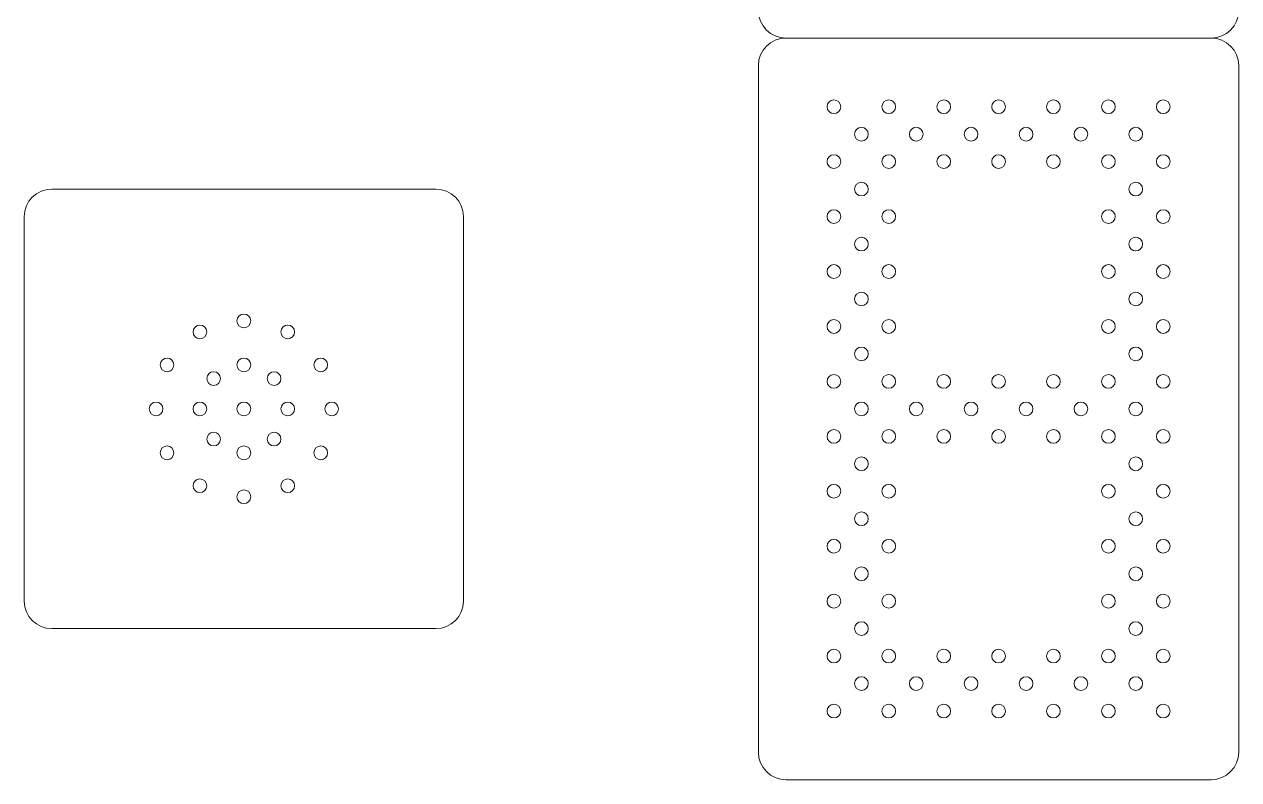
# Model space of a CAD drawing. Header units: inches. Extents: x 300 to 400, y -177 to 73.
# Drawn here: x 354.68 to 376.81, y -48.77 to -35.02 of the extents above; entities that cross this region are included whole.
import ezdxf

# ---------------------------------------------------------------- set-up
doc = ezdxf.new("R2010")
doc.units = ezdxf.units.IN
doc.header["$MEASUREMENT"] = 0
doc.layers.add('ScoreBone', color=5, linetype='Continuous')

msp = doc.modelspace()

# ---------------------------------------------------------------- linework, layer by layer
at = {"layer": 'ScoreBone', "lineweight": 5}
for points in [[(368.557, -35.268), (368.281, -35.268), (368.057, -35.044), (368.057, -34.768)], [(376.807, -34.768), (376.807, -35.044), (376.582, -35.268), (376.307, -35.268)], [(368.057, -35.768), (368.057, -35.492), (368.282, -35.268), (368.557, -35.268)], [(376.307, -35.268), (376.307, -35.268), (368.557, -35.268), (368.557, -35.268)], [(368.557, -35.268), (368.557, -35.268), (376.307, -35.268), (376.307, -35.268)], [(376.307, -35.268), (376.582, -35.268), (376.807, -35.492), (376.807, -35.768)], [(368.057, -48.268), (368.057, -48.268), (368.057, -35.768), (368.057, -35.768)], [(376.807, -35.768), (376.807, -35.768), (376.807, -48.268), (376.807, -48.268)], [(354.682, -38.518), (354.682, -38.242), (354.905, -38.018), (355.182, -38.018)], [(355.182, -38.018), (355.182, -38.018), (362.182, -38.018), (362.182, -38.018)], [(362.182, -38.018), (362.458, -38.018), (362.682, -38.242), (362.682, -38.518)], [(354.682, -45.518), (354.682, -45.518), (354.682, -38.518), (354.682, -38.518)], [(362.682, -38.518), (362.682, -38.518), (362.682, -45.518), (362.682, -45.518)], [(355.182, -46.018), (354.905, -46.018), (354.682, -45.795), (354.682, -45.518)], [(362.682, -45.518), (362.682, -45.795), (362.458, -46.018), (362.182, -46.018)], [(362.182, -46.018), (362.182, -46.018), (355.182, -46.018), (355.182, -46.018)], [(368.557, -48.768), (368.282, -48.768), (368.057, -48.544), (368.057, -48.268)], [(376.807, -48.268), (376.807, -48.544), (376.582, -48.768), (376.307, -48.768)], [(376.307, -48.768), (376.307, -48.768), (368.557, -48.768), (368.557, -48.768)]]:
    msp.add_open_spline(points, degree=3, dxfattribs=at)
for points in [[(369.557, -36.518), (369.557, -36.587), (369.5, -36.643), (369.432, -36.643), (369.364, -36.643), (369.307, -36.587), (369.307, -36.518), (369.307, -36.449), (369.364, -36.393), (369.432, -36.393), (369.5, -36.393), (369.557, -36.449), (369.557, -36.518)], [(370.557, -36.518), (370.557, -36.587), (370.5, -36.643), (370.432, -36.643), (370.364, -36.643), (370.307, -36.587), (370.307, -36.518), (370.307, -36.449), (370.364, -36.393), (370.432, -36.393), (370.5, -36.393), (370.557, -36.449), (370.557, -36.518)], [(371.557, -36.518), (371.557, -36.587), (371.5, -36.643), (371.432, -36.643), (371.364, -36.643), (371.307, -36.587), (371.307, -36.518), (371.307, -36.449), (371.364, -36.393), (371.432, -36.393), (371.5, -36.393), (371.557, -36.449), (371.557, -36.518)], [(372.557, -36.518), (372.557, -36.587), (372.5, -36.643), (372.432, -36.643), (372.364, -36.643), (372.307, -36.587), (372.307, -36.518), (372.307, -36.449), (372.364, -36.393), (372.432, -36.393), (372.5, -36.393), (372.557, -36.449), (372.557, -36.518)], [(373.557, -36.518), (373.557, -36.587), (373.5, -36.643), (373.432, -36.643), (373.364, -36.643), (373.307, -36.587), (373.307, -36.518), (373.307, -36.449), (373.364, -36.393), (373.432, -36.393), (373.5, -36.393), (373.557, -36.449), (373.557, -36.518)], [(374.557, -36.518), (374.557, -36.587), (374.5, -36.643), (374.432, -36.643), (374.364, -36.643), (374.307, -36.587), (374.307, -36.518), (374.307, -36.449), (374.364, -36.393), (374.432, -36.393), (374.5, -36.393), (374.557, -36.449), (374.557, -36.518)], [(375.557, -36.518), (375.557, -36.587), (375.5, -36.643), (375.432, -36.643), (375.364, -36.643), (375.307, -36.587), (375.307, -36.518), (375.307, -36.449), (375.364, -36.393), (375.432, -36.393), (375.5, -36.393), (375.557, -36.449), (375.557, -36.518)], [(370.057, -37.018), (370.057, -37.087), (370, -37.143), (369.932, -37.143), (369.864, -37.143), (369.807, -37.087), (369.807, -37.018), (369.807, -36.949), (369.864, -36.893), (369.932, -36.893), (370, -36.893), (370.057, -36.949), (370.057, -37.018)], [(371.057, -37.018), (371.057, -37.087), (371, -37.143), (370.932, -37.143), (370.864, -37.143), (370.807, -37.087), (370.807, -37.018), (370.807, -36.949), (370.864, -36.893), (370.932, -36.893), (371, -36.893), (371.057, -36.949), (371.057, -37.018)], [(372.057, -37.018), (372.057, -37.087), (372, -37.143), (371.932, -37.143), (371.864, -37.143), (371.807, -37.087), (371.807, -37.018), (371.807, -36.949), (371.864, -36.893), (371.932, -36.893), (372, -36.893), (372.057, -36.949), (372.057, -37.018)], [(373.057, -37.018), (373.057, -37.087), (373, -37.143), (372.932, -37.143), (372.864, -37.143), (372.807, -37.087), (372.807, -37.018), (372.807, -36.949), (372.864, -36.893), (372.932, -36.893), (373, -36.893), (373.057, -36.949), (373.057, -37.018)], [(374.057, -37.018), (374.057, -37.087), (374, -37.143), (373.932, -37.143), (373.864, -37.143), (373.807, -37.087), (373.807, -37.018), (373.807, -36.949), (373.864, -36.893), (373.932, -36.893), (374, -36.893), (374.057, -36.949), (374.057, -37.018)], [(375.057, -37.018), (375.057, -37.087), (375, -37.143), (374.932, -37.143), (374.864, -37.143), (374.807, -37.087), (374.807, -37.018), (374.807, -36.949), (374.864, -36.893), (374.932, -36.893), (375, -36.893), (375.057, -36.949), (375.057, -37.018)], [(369.557, -37.518), (369.557, -37.587), (369.5, -37.643), (369.432, -37.643), (369.364, -37.643), (369.307, -37.587), (369.307, -37.518), (369.307, -37.449), (369.364, -37.393), (369.432, -37.393), (369.5, -37.393), (369.557, -37.449), (369.557, -37.518)], [(370.557, -37.518), (370.557, -37.587), (370.5, -37.643), (370.432, -37.643), (370.364, -37.643), (370.307, -37.587), (370.307, -37.518), (370.307, -37.449), (370.364, -37.393), (370.432, -37.393), (370.5, -37.393), (370.557, -37.449), (370.557, -37.518)], [(371.557, -37.518), (371.557, -37.587), (371.5, -37.643), (371.432, -37.643), (371.364, -37.643), (371.307, -37.587), (371.307, -37.518), (371.307, -37.449), (371.364, -37.393), (371.432, -37.393), (371.5, -37.393), (371.557, -37.449), (371.557, -37.518)], [(372.557, -37.518), (372.557, -37.587), (372.5, -37.643), (372.432, -37.643), (372.364, -37.643), (372.307, -37.587), (372.307, -37.518), (372.307, -37.449), (372.364, -37.393), (372.432, -37.393), (372.5, -37.393), (372.557, -37.449), (372.557, -37.518)], [(373.557, -37.518), (373.557, -37.587), (373.5, -37.643), (373.432, -37.643), (373.364, -37.643), (373.307, -37.587), (373.307, -37.518), (373.307, -37.449), (373.364, -37.393), (373.432, -37.393), (373.5, -37.393), (373.557, -37.449), (373.557, -37.518)], [(374.557, -37.518), (374.557, -37.587), (374.5, -37.643), (374.432, -37.643), (374.364, -37.643), (374.307, -37.587), (374.307, -37.518), (374.307, -37.449), (374.364, -37.393), (374.432, -37.393), (374.5, -37.393), (374.557, -37.449), (374.557, -37.518)], [(375.557, -37.518), (375.557, -37.587), (375.5, -37.643), (375.432, -37.643), (375.364, -37.643), (375.307, -37.587), (375.307, -37.518), (375.307, -37.449), (375.364, -37.393), (375.432, -37.393), (375.5, -37.393), (375.557, -37.449), (375.557, -37.518)], [(370.057, -38.018), (370.057, -38.087), (370, -38.143), (369.932, -38.143), (369.864, -38.143), (369.807, -38.087), (369.807, -38.018), (369.807, -37.949), (369.864, -37.893), (369.932, -37.893), (370, -37.893), (370.057, -37.949), (370.057, -38.018)], [(375.057, -38.018), (375.057, -38.087), (375, -38.143), (374.932, -38.143), (374.864, -38.143), (374.807, -38.087), (374.807, -38.018), (374.807, -37.949), (374.864, -37.893), (374.932, -37.893), (375, -37.893), (375.057, -37.949), (375.057, -38.018)], [(369.557, -38.518), (369.557, -38.587), (369.5, -38.643), (369.432, -38.643), (369.364, -38.643), (369.307, -38.587), (369.307, -38.518), (369.307, -38.449), (369.364, -38.393), (369.432, -38.393), (369.5, -38.393), (369.557, -38.449), (369.557, -38.518)], [(370.557, -38.518), (370.557, -38.587), (370.5, -38.643), (370.432, -38.643), (370.364, -38.643), (370.307, -38.587), (370.307, -38.518), (370.307, -38.449), (370.364, -38.393), (370.432, -38.393), (370.5, -38.393), (370.557, -38.449), (370.557, -38.518)], [(374.557, -38.518), (374.557, -38.587), (374.5, -38.643), (374.432, -38.643), (374.364, -38.643), (374.307, -38.587), (374.307, -38.518), (374.307, -38.449), (374.364, -38.393), (374.432, -38.393), (374.5, -38.393), (374.557, -38.449), (374.557, -38.518)], [(375.557, -38.518), (375.557, -38.587), (375.5, -38.643), (375.432, -38.643), (375.364, -38.643), (375.307, -38.587), (375.307, -38.518), (375.307, -38.449), (375.364, -38.393), (375.432, -38.393), (375.5, -38.393), (375.557, -38.449), (375.557, -38.518)], [(370.057, -39.018), (370.057, -39.087), (370, -39.143), (369.932, -39.143), (369.864, -39.143), (369.807, -39.087), (369.807, -39.018), (369.807, -38.949), (369.864, -38.893), (369.932, -38.893), (370, -38.893), (370.057, -38.949), (370.057, -39.018)], [(375.057, -39.018), (375.057, -39.087), (375, -39.143), (374.932, -39.143), (374.864, -39.143), (374.807, -39.087), (374.807, -39.018), (374.807, -38.949), (374.864, -38.893), (374.932, -38.893), (375, -38.893), (375.057, -38.949), (375.057, -39.018)], [(369.557, -39.518), (369.557, -39.587), (369.5, -39.643), (369.432, -39.643), (369.364, -39.643), (369.307, -39.587), (369.307, -39.518), (369.307, -39.449), (369.364, -39.393), (369.432, -39.393), (369.5, -39.393), (369.557, -39.449), (369.557, -39.518)], [(370.557, -39.518), (370.557, -39.587), (370.5, -39.643), (370.432, -39.643), (370.364, -39.643), (370.307, -39.587), (370.307, -39.518), (370.307, -39.449), (370.364, -39.393), (370.432, -39.393), (370.5, -39.393), (370.557, -39.449), (370.557, -39.518)], [(374.557, -39.518), (374.557, -39.587), (374.5, -39.643), (374.432, -39.643), (374.364, -39.643), (374.307, -39.587), (374.307, -39.518), (374.307, -39.449), (374.364, -39.393), (374.432, -39.393), (374.5, -39.393), (374.557, -39.449), (374.557, -39.518)], [(375.557, -39.518), (375.557, -39.587), (375.5, -39.643), (375.432, -39.643), (375.364, -39.643), (375.307, -39.587), (375.307, -39.518), (375.307, -39.449), (375.364, -39.393), (375.432, -39.393), (375.5, -39.393), (375.557, -39.449), (375.557, -39.518)], [(370.057, -40.018), (370.057, -40.087), (370, -40.143), (369.932, -40.143), (369.864, -40.143), (369.807, -40.087), (369.807, -40.018), (369.807, -39.949), (369.864, -39.893), (369.932, -39.893), (370, -39.893), (370.057, -39.949), (370.057, -40.018)], [(375.057, -40.018), (375.057, -40.087), (375, -40.143), (374.932, -40.143), (374.864, -40.143), (374.807, -40.087), (374.807, -40.018), (374.807, -39.949), (374.864, -39.893), (374.932, -39.893), (375, -39.893), (375.057, -39.949), (375.057, -40.018)], [(358.807, -40.418), (358.807, -40.487), (358.751, -40.543), (358.682, -40.543), (358.612, -40.543), (358.557, -40.487), (358.557, -40.418), (358.557, -40.349), (358.612, -40.293), (358.682, -40.293), (358.751, -40.293), (358.807, -40.349), (358.807, -40.418)], [(369.557, -40.518), (369.557, -40.587), (369.5, -40.643), (369.432, -40.643), (369.364, -40.643), (369.307, -40.587), (369.307, -40.518), (369.307, -40.449), (369.364, -40.393), (369.432, -40.393), (369.5, -40.393), (369.557, -40.449), (369.557, -40.518)], [(370.557, -40.518), (370.557, -40.587), (370.5, -40.643), (370.432, -40.643), (370.364, -40.643), (370.307, -40.587), (370.307, -40.518), (370.307, -40.449), (370.364, -40.393), (370.432, -40.393), (370.5, -40.393), (370.557, -40.449), (370.557, -40.518)], [(374.557, -40.518), (374.557, -40.587), (374.5, -40.643), (374.432, -40.643), (374.364, -40.643), (374.307, -40.587), (374.307, -40.518), (374.307, -40.449), (374.364, -40.393), (374.432, -40.393), (374.5, -40.393), (374.557, -40.449), (374.557, -40.518)], [(375.557, -40.518), (375.557, -40.587), (375.5, -40.643), (375.432, -40.643), (375.364, -40.643), (375.307, -40.587), (375.307, -40.518), (375.307, -40.449), (375.364, -40.393), (375.432, -40.393), (375.5, -40.393), (375.557, -40.449), (375.557, -40.518)], [(358.007, -40.618), (358.007, -40.687), (357.951, -40.743), (357.882, -40.743), (357.813, -40.743), (357.757, -40.687), (357.757, -40.618), (357.757, -40.549), (357.813, -40.493), (357.882, -40.493), (357.951, -40.493), (358.007, -40.549), (358.007, -40.618)], [(359.607, -40.618), (359.607, -40.687), (359.551, -40.743), (359.482, -40.743), (359.413, -40.743), (359.357, -40.687), (359.357, -40.618), (359.357, -40.549), (359.413, -40.493), (359.482, -40.493), (359.551, -40.493), (359.607, -40.549), (359.607, -40.618)], [(370.057, -41.018), (370.057, -41.087), (370, -41.143), (369.932, -41.143), (369.864, -41.143), (369.807, -41.087), (369.807, -41.018), (369.807, -40.949), (369.864, -40.893), (369.932, -40.893), (370, -40.893), (370.057, -40.949), (370.057, -41.018)], [(375.057, -41.018), (375.057, -41.087), (375, -41.143), (374.932, -41.143), (374.864, -41.143), (374.807, -41.087), (374.807, -41.018), (374.807, -40.949), (374.864, -40.893), (374.932, -40.893), (375, -40.893), (375.057, -40.949), (375.057, -41.018)], [(357.407, -41.218), (357.407, -41.287), (357.351, -41.343), (357.282, -41.343), (357.213, -41.343), (357.157, -41.287), (357.157, -41.218), (357.157, -41.149), (357.213, -41.093), (357.282, -41.093), (357.351, -41.093), (357.407, -41.149), (357.407, -41.218)], [(358.807, -41.218), (358.807, -41.287), (358.751, -41.343), (358.682, -41.343), (358.612, -41.343), (358.557, -41.287), (358.557, -41.218), (358.557, -41.149), (358.612, -41.093), (358.682, -41.093), (358.751, -41.093), (358.807, -41.149), (358.807, -41.218)], [(360.207, -41.218), (360.207, -41.287), (360.151, -41.343), (360.082, -41.343), (360.013, -41.343), (359.957, -41.287), (359.957, -41.218), (359.957, -41.149), (360.013, -41.093), (360.082, -41.093), (360.151, -41.093), (360.207, -41.149), (360.207, -41.218)], [(358.257, -41.468), (358.257, -41.537), (358.201, -41.593), (358.132, -41.593), (358.063, -41.593), (358.007, -41.537), (358.007, -41.468), (358.007, -41.399), (358.063, -41.343), (358.132, -41.343), (358.201, -41.343), (358.257, -41.399), (358.257, -41.468)], [(359.357, -41.468), (359.357, -41.537), (359.301, -41.593), (359.232, -41.593), (359.163, -41.593), (359.107, -41.537), (359.107, -41.468), (359.107, -41.399), (359.163, -41.343), (359.232, -41.343), (359.301, -41.343), (359.357, -41.399), (359.357, -41.468)], [(369.557, -41.518), (369.557, -41.587), (369.5, -41.643), (369.432, -41.643), (369.364, -41.643), (369.307, -41.587), (369.307, -41.518), (369.307, -41.449), (369.364, -41.393), (369.432, -41.393), (369.5, -41.393), (369.557, -41.449), (369.557, -41.518)], [(370.557, -41.518), (370.557, -41.587), (370.5, -41.643), (370.432, -41.643), (370.364, -41.643), (370.307, -41.587), (370.307, -41.518), (370.307, -41.449), (370.364, -41.393), (370.432, -41.393), (370.5, -41.393), (370.557, -41.449), (370.557, -41.518)], [(371.557, -41.518), (371.557, -41.587), (371.5, -41.643), (371.432, -41.643), (371.364, -41.643), (371.307, -41.587), (371.307, -41.518), (371.307, -41.449), (371.364, -41.393), (371.432, -41.393), (371.5, -41.393), (371.557, -41.449), (371.557, -41.518)], [(372.557, -41.518), (372.557, -41.587), (372.5, -41.643), (372.432, -41.643), (372.364, -41.643), (372.307, -41.587), (372.307, -41.518), (372.307, -41.449), (372.364, -41.393), (372.432, -41.393), (372.5, -41.393), (372.557, -41.449), (372.557, -41.518)], [(373.557, -41.518), (373.557, -41.587), (373.5, -41.643), (373.432, -41.643), (373.364, -41.643), (373.307, -41.587), (373.307, -41.518), (373.307, -41.449), (373.364, -41.393), (373.432, -41.393), (373.5, -41.393), (373.557, -41.449), (373.557, -41.518)], [(374.557, -41.518), (374.557, -41.587), (374.5, -41.643), (374.432, -41.643), (374.364, -41.643), (374.307, -41.587), (374.307, -41.518), (374.307, -41.449), (374.364, -41.393), (374.432, -41.393), (374.5, -41.393), (374.557, -41.449), (374.557, -41.518)], [(375.557, -41.518), (375.557, -41.587), (375.5, -41.643), (375.432, -41.643), (375.364, -41.643), (375.307, -41.587), (375.307, -41.518), (375.307, -41.449), (375.364, -41.393), (375.432, -41.393), (375.5, -41.393), (375.557, -41.449), (375.557, -41.518)], [(357.207, -42.018), (357.207, -42.088), (357.151, -42.143), (357.082, -42.143), (357.013, -42.143), (356.957, -42.088), (356.957, -42.018), (356.957, -41.949), (357.013, -41.893), (357.082, -41.893), (357.151, -41.893), (357.207, -41.949), (357.207, -42.018)], [(358.007, -42.018), (358.007, -42.088), (357.951, -42.143), (357.882, -42.143), (357.813, -42.143), (357.757, -42.088), (357.757, -42.018), (357.757, -41.949), (357.813, -41.893), (357.882, -41.893), (357.951, -41.893), (358.007, -41.949), (358.007, -42.018)], [(358.807, -42.018), (358.807, -42.088), (358.751, -42.143), (358.682, -42.143), (358.612, -42.143), (358.557, -42.088), (358.557, -42.018), (358.557, -41.949), (358.612, -41.893), (358.682, -41.893), (358.751, -41.893), (358.807, -41.949), (358.807, -42.018)], [(359.607, -42.018), (359.607, -42.088), (359.551, -42.143), (359.482, -42.143), (359.413, -42.143), (359.357, -42.088), (359.357, -42.018), (359.357, -41.949), (359.413, -41.893), (359.482, -41.893), (359.551, -41.893), (359.607, -41.949), (359.607, -42.018)], [(360.407, -42.018), (360.407, -42.088), (360.351, -42.143), (360.282, -42.143), (360.213, -42.143), (360.157, -42.088), (360.157, -42.018), (360.157, -41.949), (360.213, -41.893), (360.282, -41.893), (360.351, -41.893), (360.407, -41.949), (360.407, -42.018)], [(370.057, -42.018), (370.057, -42.087), (370, -42.143), (369.932, -42.143), (369.864, -42.143), (369.807, -42.087), (369.807, -42.018), (369.807, -41.949), (369.864, -41.893), (369.932, -41.893), (370, -41.893), (370.057, -41.949), (370.057, -42.018)], [(371.057, -42.018), (371.057, -42.087), (371, -42.143), (370.932, -42.143), (370.864, -42.143), (370.807, -42.087), (370.807, -42.018), (370.807, -41.949), (370.864, -41.893), (370.932, -41.893), (371, -41.893), (371.057, -41.949), (371.057, -42.018)], [(372.057, -42.018), (372.057, -42.087), (372, -42.143), (371.932, -42.143), (371.864, -42.143), (371.807, -42.087), (371.807, -42.018), (371.807, -41.949), (371.864, -41.893), (371.932, -41.893), (372, -41.893), (372.057, -41.949), (372.057, -42.018)], [(373.057, -42.018), (373.057, -42.087), (373, -42.143), (372.932, -42.143), (372.864, -42.143), (372.807, -42.087), (372.807, -42.018), (372.807, -41.949), (372.864, -41.893), (372.932, -41.893), (373, -41.893), (373.057, -41.949), (373.057, -42.018)], [(374.057, -42.018), (374.057, -42.087), (374, -42.143), (373.932, -42.143), (373.864, -42.143), (373.807, -42.087), (373.807, -42.018), (373.807, -41.949), (373.864, -41.893), (373.932, -41.893), (374, -41.893), (374.057, -41.949), (374.057, -42.018)], [(375.057, -42.018), (375.057, -42.087), (375, -42.143), (374.932, -42.143), (374.864, -42.143), (374.807, -42.087), (374.807, -42.018), (374.807, -41.949), (374.864, -41.893), (374.932, -41.893), (375, -41.893), (375.057, -41.949), (375.057, -42.018)], [(358.257, -42.568), (358.257, -42.637), (358.201, -42.693), (358.132, -42.693), (358.063, -42.693), (358.007, -42.637), (358.007, -42.568), (358.007, -42.499), (358.063, -42.443), (358.132, -42.443), (358.201, -42.443), (358.257, -42.499), (358.257, -42.568)], [(359.357, -42.568), (359.357, -42.637), (359.301, -42.693), (359.232, -42.693), (359.163, -42.693), (359.107, -42.637), (359.107, -42.568), (359.107, -42.499), (359.163, -42.443), (359.232, -42.443), (359.301, -42.443), (359.357, -42.499), (359.357, -42.568)], [(369.557, -42.518), (369.557, -42.587), (369.5, -42.643), (369.432, -42.643), (369.364, -42.643), (369.307, -42.587), (369.307, -42.518), (369.307, -42.449), (369.364, -42.393), (369.432, -42.393), (369.5, -42.393), (369.557, -42.449), (369.557, -42.518)], [(370.557, -42.518), (370.557, -42.587), (370.5, -42.643), (370.432, -42.643), (370.364, -42.643), (370.307, -42.587), (370.307, -42.518), (370.307, -42.449), (370.364, -42.393), (370.432, -42.393), (370.5, -42.393), (370.557, -42.449), (370.557, -42.518)], [(371.557, -42.518), (371.557, -42.587), (371.5, -42.643), (371.432, -42.643), (371.364, -42.643), (371.307, -42.587), (371.307, -42.518), (371.307, -42.449), (371.364, -42.393), (371.432, -42.393), (371.5, -42.393), (371.557, -42.449), (371.557, -42.518)], [(372.557, -42.518), (372.557, -42.587), (372.5, -42.643), (372.432, -42.643), (372.364, -42.643), (372.307, -42.587), (372.307, -42.518), (372.307, -42.449), (372.364, -42.393), (372.432, -42.393), (372.5, -42.393), (372.557, -42.449), (372.557, -42.518)], [(373.557, -42.518), (373.557, -42.587), (373.5, -42.643), (373.432, -42.643), (373.364, -42.643), (373.307, -42.587), (373.307, -42.518), (373.307, -42.449), (373.364, -42.393), (373.432, -42.393), (373.5, -42.393), (373.557, -42.449), (373.557, -42.518)], [(374.557, -42.518), (374.557, -42.587), (374.5, -42.643), (374.432, -42.643), (374.364, -42.643), (374.307, -42.587), (374.307, -42.518), (374.307, -42.449), (374.364, -42.393), (374.432, -42.393), (374.5, -42.393), (374.557, -42.449), (374.557, -42.518)], [(375.557, -42.518), (375.557, -42.587), (375.5, -42.643), (375.432, -42.643), (375.364, -42.643), (375.307, -42.587), (375.307, -42.518), (375.307, -42.449), (375.364, -42.393), (375.432, -42.393), (375.5, -42.393), (375.557, -42.449), (375.557, -42.518)], [(357.407, -42.818), (357.407, -42.887), (357.351, -42.943), (357.282, -42.943), (357.213, -42.943), (357.157, -42.887), (357.157, -42.818), (357.157, -42.749), (357.213, -42.693), (357.282, -42.693), (357.351, -42.693), (357.407, -42.749), (357.407, -42.818)], [(358.807, -42.818), (358.807, -42.887), (358.751, -42.943), (358.682, -42.943), (358.612, -42.943), (358.557, -42.887), (358.557, -42.818), (358.557, -42.749), (358.612, -42.693), (358.682, -42.693), (358.751, -42.693), (358.807, -42.749), (358.807, -42.818)], [(360.207, -42.818), (360.207, -42.887), (360.151, -42.943), (360.082, -42.943), (360.013, -42.943), (359.957, -42.887), (359.957, -42.818), (359.957, -42.749), (360.013, -42.693), (360.082, -42.693), (360.151, -42.693), (360.207, -42.749), (360.207, -42.818)], [(370.057, -43.018), (370.057, -43.087), (370, -43.143), (369.932, -43.143), (369.864, -43.143), (369.807, -43.087), (369.807, -43.018), (369.807, -42.949), (369.864, -42.893), (369.932, -42.893), (370, -42.893), (370.057, -42.949), (370.057, -43.018)], [(375.057, -43.018), (375.057, -43.087), (375, -43.143), (374.932, -43.143), (374.864, -43.143), (374.807, -43.087), (374.807, -43.018), (374.807, -42.949), (374.864, -42.893), (374.932, -42.893), (375, -42.893), (375.057, -42.949), (375.057, -43.018)], [(358.007, -43.418), (358.007, -43.487), (357.951, -43.543), (357.882, -43.543), (357.813, -43.543), (357.757, -43.487), (357.757, -43.418), (357.757, -43.349), (357.813, -43.293), (357.882, -43.293), (357.951, -43.293), (358.007, -43.349), (358.007, -43.418)], [(359.607, -43.418), (359.607, -43.487), (359.551, -43.543), (359.482, -43.543), (359.413, -43.543), (359.357, -43.487), (359.357, -43.418), (359.357, -43.349), (359.413, -43.293), (359.482, -43.293), (359.551, -43.293), (359.607, -43.349), (359.607, -43.418)], [(358.807, -43.618), (358.807, -43.687), (358.751, -43.743), (358.682, -43.743), (358.612, -43.743), (358.557, -43.687), (358.557, -43.618), (358.557, -43.549), (358.612, -43.493), (358.682, -43.493), (358.751, -43.493), (358.807, -43.549), (358.807, -43.618)], [(369.557, -43.518), (369.557, -43.587), (369.5, -43.643), (369.432, -43.643), (369.364, -43.643), (369.307, -43.587), (369.307, -43.518), (369.307, -43.449), (369.364, -43.393), (369.432, -43.393), (369.5, -43.393), (369.557, -43.449), (369.557, -43.518)], [(369.557, -43.518), (369.557, -43.587), (369.5, -43.643), (369.432, -43.643), (369.364, -43.643), (369.307, -43.587), (369.307, -43.518), (369.307, -43.449), (369.364, -43.393), (369.432, -43.393), (369.5, -43.393), (369.557, -43.449), (369.557, -43.518)], [(370.557, -43.518), (370.557, -43.587), (370.5, -43.643), (370.432, -43.643), (370.364, -43.643), (370.307, -43.587), (370.307, -43.518), (370.307, -43.449), (370.364, -43.393), (370.432, -43.393), (370.5, -43.393), (370.557, -43.449), (370.557, -43.518)], [(370.557, -43.518), (370.557, -43.587), (370.5, -43.643), (370.432, -43.643), (370.364, -43.643), (370.307, -43.587), (370.307, -43.518), (370.307, -43.449), (370.364, -43.393), (370.432, -43.393), (370.5, -43.393), (370.557, -43.449), (370.557, -43.518)], [(374.557, -43.518), (374.557, -43.587), (374.5, -43.643), (374.432, -43.643), (374.364, -43.643), (374.307, -43.587), (374.307, -43.518), (374.307, -43.449), (374.364, -43.393), (374.432, -43.393), (374.5, -43.393), (374.557, -43.449), (374.557, -43.518)], [(374.557, -43.518), (374.557, -43.587), (374.5, -43.643), (374.432, -43.643), (374.364, -43.643), (374.307, -43.587), (374.307, -43.518), (374.307, -43.449), (374.364, -43.393), (374.432, -43.393), (374.5, -43.393), (374.557, -43.449), (374.557, -43.518)], [(375.557, -43.518), (375.557, -43.587), (375.5, -43.643), (375.432, -43.643), (375.364, -43.643), (375.307, -43.587), (375.307, -43.518), (375.307, -43.449), (375.364, -43.393), (375.432, -43.393), (375.5, -43.393), (375.557, -43.449), (375.557, -43.518)], [(375.557, -43.518), (375.557, -43.587), (375.5, -43.643), (375.432, -43.643), (375.364, -43.643), (375.307, -43.587), (375.307, -43.518), (375.307, -43.449), (375.364, -43.393), (375.432, -43.393), (375.5, -43.393), (375.557, -43.449), (375.557, -43.518)], [(370.057, -44.018), (370.057, -44.087), (370, -44.143), (369.932, -44.143), (369.864, -44.143), (369.807, -44.087), (369.807, -44.018), (369.807, -43.949), (369.864, -43.893), (369.932, -43.893), (370, -43.893), (370.057, -43.949), (370.057, -44.018)], [(370.057, -44.018), (370.057, -44.087), (370, -44.143), (369.932, -44.143), (369.864, -44.143), (369.807, -44.087), (369.807, -44.018), (369.807, -43.949), (369.864, -43.893), (369.932, -43.893), (370, -43.893), (370.057, -43.949), (370.057, -44.018)], [(375.057, -44.018), (375.057, -44.087), (375, -44.143), (374.932, -44.143), (374.864, -44.143), (374.807, -44.087), (374.807, -44.018), (374.807, -43.949), (374.864, -43.893), (374.932, -43.893), (375, -43.893), (375.057, -43.949), (375.057, -44.018)], [(375.057, -44.018), (375.057, -44.087), (375, -44.143), (374.932, -44.143), (374.864, -44.143), (374.807, -44.087), (374.807, -44.018), (374.807, -43.949), (374.864, -43.893), (374.932, -43.893), (375, -43.893), (375.057, -43.949), (375.057, -44.018)], [(369.557, -44.518), (369.557, -44.587), (369.5, -44.643), (369.432, -44.643), (369.364, -44.643), (369.307, -44.587), (369.307, -44.518), (369.307, -44.449), (369.364, -44.393), (369.432, -44.393), (369.5, -44.393), (369.557, -44.449), (369.557, -44.518)], [(370.557, -44.518), (370.557, -44.587), (370.5, -44.643), (370.432, -44.643), (370.364, -44.643), (370.307, -44.587), (370.307, -44.518), (370.307, -44.449), (370.364, -44.393), (370.432, -44.393), (370.5, -44.393), (370.557, -44.449), (370.557, -44.518)], [(374.557, -44.518), (374.557, -44.587), (374.5, -44.643), (374.432, -44.643), (374.364, -44.643), (374.307, -44.587), (374.307, -44.518), (374.307, -44.449), (374.364, -44.393), (374.432, -44.393), (374.5, -44.393), (374.557, -44.449), (374.557, -44.518)], [(375.557, -44.518), (375.557, -44.587), (375.5, -44.643), (375.432, -44.643), (375.364, -44.643), (375.307, -44.587), (375.307, -44.518), (375.307, -44.449), (375.364, -44.393), (375.432, -44.393), (375.5, -44.393), (375.557, -44.449), (375.557, -44.518)], [(370.057, -45.018), (370.057, -45.087), (370, -45.143), (369.932, -45.143), (369.864, -45.143), (369.807, -45.087), (369.807, -45.018), (369.807, -44.949), (369.864, -44.893), (369.932, -44.893), (370, -44.893), (370.057, -44.949), (370.057, -45.018)], [(375.057, -45.018), (375.057, -45.087), (375, -45.143), (374.932, -45.143), (374.864, -45.143), (374.807, -45.087), (374.807, -45.018), (374.807, -44.949), (374.864, -44.893), (374.932, -44.893), (375, -44.893), (375.057, -44.949), (375.057, -45.018)], [(369.557, -45.518), (369.557, -45.587), (369.5, -45.643), (369.432, -45.643), (369.364, -45.643), (369.307, -45.587), (369.307, -45.518), (369.307, -45.449), (369.364, -45.393), (369.432, -45.393), (369.5, -45.393), (369.557, -45.449), (369.557, -45.518)], [(370.557, -45.518), (370.557, -45.587), (370.5, -45.643), (370.432, -45.643), (370.364, -45.643), (370.307, -45.587), (370.307, -45.518), (370.307, -45.449), (370.364, -45.393), (370.432, -45.393), (370.5, -45.393), (370.557, -45.449), (370.557, -45.518)], [(374.557, -45.518), (374.557, -45.587), (374.5, -45.643), (374.432, -45.643), (374.364, -45.643), (374.307, -45.587), (374.307, -45.518), (374.307, -45.449), (374.364, -45.393), (374.432, -45.393), (374.5, -45.393), (374.557, -45.449), (374.557, -45.518)], [(375.557, -45.518), (375.557, -45.587), (375.5, -45.643), (375.432, -45.643), (375.364, -45.643), (375.307, -45.587), (375.307, -45.518), (375.307, -45.449), (375.364, -45.393), (375.432, -45.393), (375.5, -45.393), (375.557, -45.449), (375.557, -45.518)], [(370.057, -46.018), (370.057, -46.087), (370, -46.143), (369.932, -46.143), (369.864, -46.143), (369.807, -46.087), (369.807, -46.018), (369.807, -45.949), (369.864, -45.893), (369.932, -45.893), (370, -45.893), (370.057, -45.949), (370.057, -46.018)], [(375.057, -46.018), (375.057, -46.087), (375, -46.143), (374.932, -46.143), (374.864, -46.143), (374.807, -46.087), (374.807, -46.018), (374.807, -45.949), (374.864, -45.893), (374.932, -45.893), (375, -45.893), (375.057, -45.949), (375.057, -46.018)], [(369.557, -46.518), (369.557, -46.587), (369.5, -46.643), (369.432, -46.643), (369.364, -46.643), (369.307, -46.587), (369.307, -46.518), (369.307, -46.449), (369.364, -46.393), (369.432, -46.393), (369.5, -46.393), (369.557, -46.449), (369.557, -46.518)], [(370.557, -46.518), (370.557, -46.587), (370.5, -46.643), (370.432, -46.643), (370.364, -46.643), (370.307, -46.587), (370.307, -46.518), (370.307, -46.449), (370.364, -46.393), (370.432, -46.393), (370.5, -46.393), (370.557, -46.449), (370.557, -46.518)], [(371.557, -46.518), (371.557, -46.587), (371.5, -46.643), (371.432, -46.643), (371.364, -46.643), (371.307, -46.587), (371.307, -46.518), (371.307, -46.449), (371.364, -46.393), (371.432, -46.393), (371.5, -46.393), (371.557, -46.449), (371.557, -46.518)], [(372.557, -46.518), (372.557, -46.587), (372.5, -46.643), (372.432, -46.643), (372.364, -46.643), (372.307, -46.587), (372.307, -46.518), (372.307, -46.449), (372.364, -46.393), (372.432, -46.393), (372.5, -46.393), (372.557, -46.449), (372.557, -46.518)], [(373.557, -46.518), (373.557, -46.587), (373.5, -46.643), (373.432, -46.643), (373.364, -46.643), (373.307, -46.587), (373.307, -46.518), (373.307, -46.449), (373.364, -46.393), (373.432, -46.393), (373.5, -46.393), (373.557, -46.449), (373.557, -46.518)], [(374.557, -46.518), (374.557, -46.587), (374.5, -46.643), (374.432, -46.643), (374.364, -46.643), (374.307, -46.587), (374.307, -46.518), (374.307, -46.449), (374.364, -46.393), (374.432, -46.393), (374.5, -46.393), (374.557, -46.449), (374.557, -46.518)], [(375.557, -46.518), (375.557, -46.587), (375.5, -46.643), (375.432, -46.643), (375.364, -46.643), (375.307, -46.587), (375.307, -46.518), (375.307, -46.449), (375.364, -46.393), (375.432, -46.393), (375.5, -46.393), (375.557, -46.449), (375.557, -46.518)], [(370.057, -47.018), (370.057, -47.087), (370, -47.143), (369.932, -47.143), (369.864, -47.143), (369.807, -47.087), (369.807, -47.018), (369.807, -46.949), (369.864, -46.893), (369.932, -46.893), (370, -46.893), (370.057, -46.949), (370.057, -47.018)], [(371.057, -47.018), (371.057, -47.087), (371, -47.143), (370.932, -47.143), (370.864, -47.143), (370.807, -47.087), (370.807, -47.018), (370.807, -46.949), (370.864, -46.893), (370.932, -46.893), (371, -46.893), (371.057, -46.949), (371.057, -47.018)], [(372.057, -47.018), (372.057, -47.087), (372, -47.143), (371.932, -47.143), (371.864, -47.143), (371.807, -47.087), (371.807, -47.018), (371.807, -46.949), (371.864, -46.893), (371.932, -46.893), (372, -46.893), (372.057, -46.949), (372.057, -47.018)], [(373.057, -47.018), (373.057, -47.087), (373, -47.143), (372.932, -47.143), (372.864, -47.143), (372.807, -47.087), (372.807, -47.018), (372.807, -46.949), (372.864, -46.893), (372.932, -46.893), (373, -46.893), (373.057, -46.949), (373.057, -47.018)], [(374.057, -47.018), (374.057, -47.087), (374, -47.143), (373.932, -47.143), (373.864, -47.143), (373.807, -47.087), (373.807, -47.018), (373.807, -46.949), (373.864, -46.893), (373.932, -46.893), (374, -46.893), (374.057, -46.949), (374.057, -47.018)], [(375.057, -47.018), (375.057, -47.087), (375, -47.143), (374.932, -47.143), (374.864, -47.143), (374.807, -47.087), (374.807, -47.018), (374.807, -46.949), (374.864, -46.893), (374.932, -46.893), (375, -46.893), (375.057, -46.949), (375.057, -47.018)], [(369.557, -47.518), (369.557, -47.587), (369.5, -47.643), (369.432, -47.643), (369.364, -47.643), (369.307, -47.587), (369.307, -47.518), (369.307, -47.449), (369.364, -47.393), (369.432, -47.393), (369.5, -47.393), (369.557, -47.449), (369.557, -47.518)], [(370.557, -47.518), (370.557, -47.587), (370.5, -47.643), (370.432, -47.643), (370.364, -47.643), (370.307, -47.587), (370.307, -47.518), (370.307, -47.449), (370.364, -47.393), (370.432, -47.393), (370.5, -47.393), (370.557, -47.449), (370.557, -47.518)], [(371.557, -47.518), (371.557, -47.587), (371.5, -47.643), (371.432, -47.643), (371.364, -47.643), (371.307, -47.587), (371.307, -47.518), (371.307, -47.449), (371.364, -47.393), (371.432, -47.393), (371.5, -47.393), (371.557, -47.449), (371.557, -47.518)], [(372.557, -47.518), (372.557, -47.587), (372.5, -47.643), (372.432, -47.643), (372.364, -47.643), (372.307, -47.587), (372.307, -47.518), (372.307, -47.449), (372.364, -47.393), (372.432, -47.393), (372.5, -47.393), (372.557, -47.449), (372.557, -47.518)], [(373.557, -47.518), (373.557, -47.587), (373.5, -47.643), (373.432, -47.643), (373.364, -47.643), (373.307, -47.587), (373.307, -47.518), (373.307, -47.449), (373.364, -47.393), (373.432, -47.393), (373.5, -47.393), (373.557, -47.449), (373.557, -47.518)], [(374.557, -47.518), (374.557, -47.587), (374.5, -47.643), (374.432, -47.643), (374.364, -47.643), (374.307, -47.587), (374.307, -47.518), (374.307, -47.449), (374.364, -47.393), (374.432, -47.393), (374.5, -47.393), (374.557, -47.449), (374.557, -47.518)], [(375.557, -47.518), (375.557, -47.587), (375.5, -47.643), (375.432, -47.643), (375.364, -47.643), (375.307, -47.587), (375.307, -47.518), (375.307, -47.449), (375.364, -47.393), (375.432, -47.393), (375.5, -47.393), (375.557, -47.449), (375.557, -47.518)]]:
    msp.add_open_spline(points, degree=3, knots=[0, 0, 0, 0, 1, 1, 1, 2, 2, 2, 3, 3, 3, 4, 4, 4, 4], dxfattribs=at)

doc.saveas('drawing.dxf')
